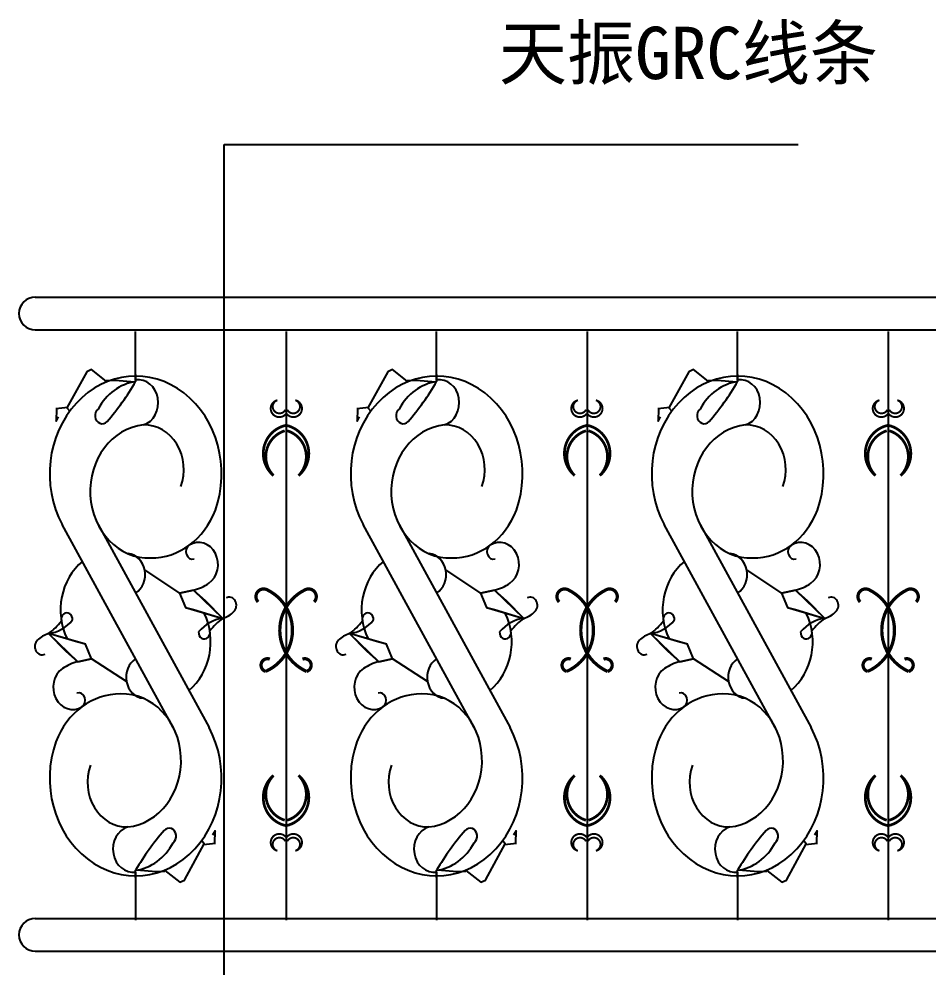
# Model space of a CAD drawing. Header units: metres. Extents: x -31380 to -25221, y 12032 to 17459.
# Drawn here: x -31305 to -29915, y 15965 to 17415 of the extents above; entities that cross this region are included whole.
import ezdxf

# ---------------------------------------------------------------- set-up
doc = ezdxf.new("R2010")
doc.units = ezdxf.units.M
doc.layers.add('DIM', color=3, linetype='Continuous')

# ---------------------------------------------------------------- blocks, each defined once
blk = doc.blocks.new('ZTH')
at = {"layer": 'DIM'}
for p, q in [((0, 829.22), (0, 897.3)), ((0, 823.68), (0, 897.3)), ((0, 823.68), (0, 897.3)), ((0, 831.99), (0, 820.91)), ((0, 831.99), (0, 820.91)), ((0, 62.61), (0, 73.69)), ((0, 62.61), (0, 73.69)), ((0, 70.92), (0, -2.7)), ((0, 70.92), (0, -2.7)), ((0, 65.38), (0, -2.7))]:
    blk.add_line(p, q, dxfattribs=at)
for points in [[(0, 829.22), (0, 897.3)], [(-50.43, 822.06), (-50.98, 821.37), (-76.86, 839.22), (-84.82, 835.91), (-119.22, 780.58), (-114.34, 775.49)], [(-1.87, 820.05), (-35.05, 822.7), (-50.98, 822.04)], [(-117.73, 781.46), (-138.65, 779.5)], [(-137.31, 779.6), (-138.23, 760.56), (-133.75, 767.18)], [(61.4, 298.11), (65.03, 292.27), (-127.46, 602.33)], [(-65.03, 602.33), (127.46, 292.27)], [(151.19, 458.83), (100.31, 502.14), (76.36, 497.66), (86.84, 475.26), (151.19, 458.83)], [(-151.19, 435.77), (-100.31, 392.45), (-76.36, 396.93), (-86.84, 419.34), (-151.19, 435.77)], [(137.31, 115), (138.23, 134.04), (133.75, 127.41)], [(50.43, 72.54), (50.98, 73.22), (76.86, 55.38), (84.82, 58.69), (119.22, 114.01), (114.34, 119.11)], [(117.73, 113.14), (138.65, 115.1)], [(1.87, 74.55), (35.05, 71.9), (50.98, 72.56)], [(0, 65.38), (0, -2.7)]]:
    blk.add_lwpolyline(points, dxfattribs=at)
for points in [[(78.49, 660.4, 6.04, 6.04, 0.54), (13.8, 754.68, 6.04, 6.04, 0.97), (26.1, 551.22, 6.04, 6.04, 0.3), (138.48, 624.32, 6.04, 6.04, 1.62), (-127.46, 602.33, 6.04, 6.04, 1.62)], [(13.8, 754.68, 6.04, 6.04, 0.92), (0, 823.68, 6.04, 6.04, 0.92)], [(15.83, 532.49, 6.04, 6.04, 0), (76.36, 497.66, 6.04, 6.04, 0), (86.84, 475.26, 6.04, 6.04, 0), (100.31, 472.27, 6.04, 6.04, 0), (151.19, 458.83, 6.04, 6.04, 0), (121.26, 485.71, 6.04, 6.04, 0), (100.31, 502.14, 6.04, 6.04, 0), (76.36, 497.66, 6.04, 6.04, 0), (100.31, 502.14, 6.04, 6.04, 0.09), (127.25, 512.6, 6.04, 6.04, 0.97), (93.26, 570.9, 6.04, 6.04, 0.89), (101.81, 549.94, 6.04, 6.04, 23.65)], [(0, 497.58, 6.04, 6.04, 0.74), (-12.91, 557.86, 6.04, 6.04, 0.74)], [(-92.39, 545.83, 6.04, 6.04, 0.38), (-119.02, 427.55, 6.04, 6.04, 0.74)], [(151.19, 458.83, 6.04, 6.04, 0.07), (128.89, 439.68, 6.04, 6.04, -1.19), (109.44, 438.19, 6.04, 6.04, -0.18), (151.19, 458.83, 6.04, 6.04, 0.11), (170.65, 469.28, 6.04, 6.04, 0.87), (157.18, 490.2, 6.04, 6.04, 0)], [(-151.19, 435.77, 6.04, 6.04, 0.07), (-128.89, 454.92, 6.04, 6.04, -1.19), (-109.44, 456.41, 6.04, 6.04, -0.18), (-151.19, 435.77, 6.04, 6.04, 0.11), (-170.65, 425.31, 6.04, 6.04, 0.87), (-157.18, 404.4, 6.04, 6.04, 0)], [(92.39, 348.77, 6.04, 6.04, 0.38), (119.02, 467.04, 6.04, 6.04, 0.74)], [(-15.83, 362.11, 6.04, 6.04, 0), (-76.36, 396.93, 6.04, 6.04, 0), (-86.84, 419.34, 6.04, 6.04, 0), (-100.31, 422.32, 6.04, 6.04, 0), (-151.19, 435.77, 6.04, 6.04, 0), (-121.26, 408.88, 6.04, 6.04, 0), (-100.31, 392.45, 6.04, 6.04, 0), (-76.36, 396.93, 6.04, 6.04, 0), (-100.31, 392.45, 6.04, 6.04, 0.09), (-127.25, 382, 6.04, 6.04, 0.97), (-93.26, 323.69, 6.04, 6.04, 0.89), (-101.81, 344.66, 6.04, 6.04, 23.65)], [(0, 397.02, 6.04, 6.04, 0.74), (12.91, 336.74, 6.04, 6.04, 0.74)], [(-78.49, 234.2, 6.04, 6.04, 0.54), (-13.8, 139.91, 6.04, 6.04, 0.97), (-26.1, 343.37, 6.04, 6.04, 0.3), (-138.48, 270.28, 6.04, 6.04, 1.62), (127.46, 292.27, 6.04, 6.04, 1.62)], [(-13.8, 139.91, 6.04, 6.04, 0.92), (0, 70.92, 6.04, 6.04, 0.92)]]:
    blk.add_lwpolyline(points, format="xyseb", dxfattribs=at)
for points in [[(0, 820.91, 12.08, 12.08, 0.23), (-65.15, 778.86, 12.08, 12.08, 1.1), (-49.54, 760.15, 12.08, 12.08, 0.05)], [(0, 73.69, 12.08, 12.08, 0.23), (65.15, 115.74, 12.08, 12.08, 1.1), (49.54, 134.45, 12.08, 12.08, 0.05)]]:
    blk.add_lwpolyline(points, format="xyseb", close=True, dxfattribs=at)
blk = doc.blocks.new('ZTH1')
at = {"layer": 'DIM'}
blk.add_lwpolyline([(0, 900), (0, 0)], dxfattribs=at)
for points in [[(0.07, 774.67, 3, 3, -1.44), (-13.33, 795.17, 3, 3, 1.49), (-1.02, 780.59, 3, 3, 0)], [(0.62, 774.67, 3, 3, 1.44), (14.02, 795.17, 3, 3, -1.49), (1.72, 780.59, 3, 3, 0)], [(-0.5, 756.74, 4.2, 4.2, 0.62), (-19.26, 679.92, 4.2, 4.2, -0.56), (-2.04, 748.45, 4.2, 4.2, 0)], [(0.26, 756.74, 4.2, 4.2, -0.62), (19.02, 679.92, 4.2, 4.2, 0.56), (1.8, 748.45, 4.2, 4.2, 0)], [(-24.94, 399.26, 5, 5, 1.04), (-31.2, 380.52, 5, 5, 0.64), (-29.41, 505.49, 5, 5, 0.83), (-42.82, 486.75, 5, 5, 0)], [(24.94, 399.26, 5, 5, -1.04), (31.2, 380.52, 5, 5, -0.64), (29.41, 505.49, 5, 5, -0.83), (42.82, 486.75, 5, 5, 0)], [(-0.5, 144.62, 4.2, 4.2, -0.62), (-19.26, 221.44, 4.2, 4.2, 0.56), (-2.04, 152.91, 4.2, 4.2, 0)], [(0.26, 144.62, 4.2, 4.2, 0.62), (19.02, 221.44, 4.2, 4.2, -0.56), (1.8, 152.91, 4.2, 4.2, 0)], [(0.07, 126.69, 3, 3, 1.44), (-13.33, 106.19, 3, 3, -1.49), (-1.02, 120.76, 3, 3, 0)], [(0.62, 126.69, 3, 3, -1.44), (14.02, 106.19, 3, 3, 1.49), (1.72, 120.76, 3, 3, 0)]]:
    blk.add_lwpolyline(points, format="xyseb", dxfattribs=at)

msp = doc.modelspace()

# ---------------------------------------------------------------- linework, layer by layer
at = {"layer": 'DIM'}
for p, q in [((-30990.82, 15889.33), (-30990.82, 17222.86)), ((-30990.82, 17222.86), (-30671.06, 17222.86)), ((-30671.06, 17222.86), (-30113.92, 17222.86)), ((-31279.56, 16989.33), (-27304.78, 16989.33)), ((-31279.56, 16939.33), (-27304.78, 16939.33)), ((-31279.56, 16039.33), (-27304.78, 16039.33)), ((-31279.56, 15989.33), (-27304.78, 15989.33))]:
    msp.add_line(p, q, dxfattribs=at)
for centre in [(-31279.56, 16964.33), (-31279.56, 16014.33)]:
    msp.add_arc(centre, 25, 90, 270, dxfattribs=at)

# ---------------------------------------------------------------- block references
at = {"layer": 'DIM', "xscale": 0.88, "zscale": 0.88}
for p in [(-31126.3, 16039.33), (-30666.3, 16039.33), (-30206.3, 16039.33)]:
    msp.add_blockref('ZTH', p, dxfattribs=at)
at = {"layer": 'DIM'}
for p in [(-30896.3, 16036.63), (-29976.3, 16036.63)]:
    msp.add_blockref('ZTH1', p, dxfattribs=at)
at = {"layer": 'DIM', "xscale": -1}
msp.add_blockref('ZTH1', (-30436.3, 16036.63), dxfattribs=at)

# ---------------------------------------------------------------- texts
at = {"layer": 'DIM'}
msp.add_text('天振GRC线条', height=80, dxfattribs=at).set_placement((-30571.06, 17322.86))

doc.saveas('drawing.dxf')
